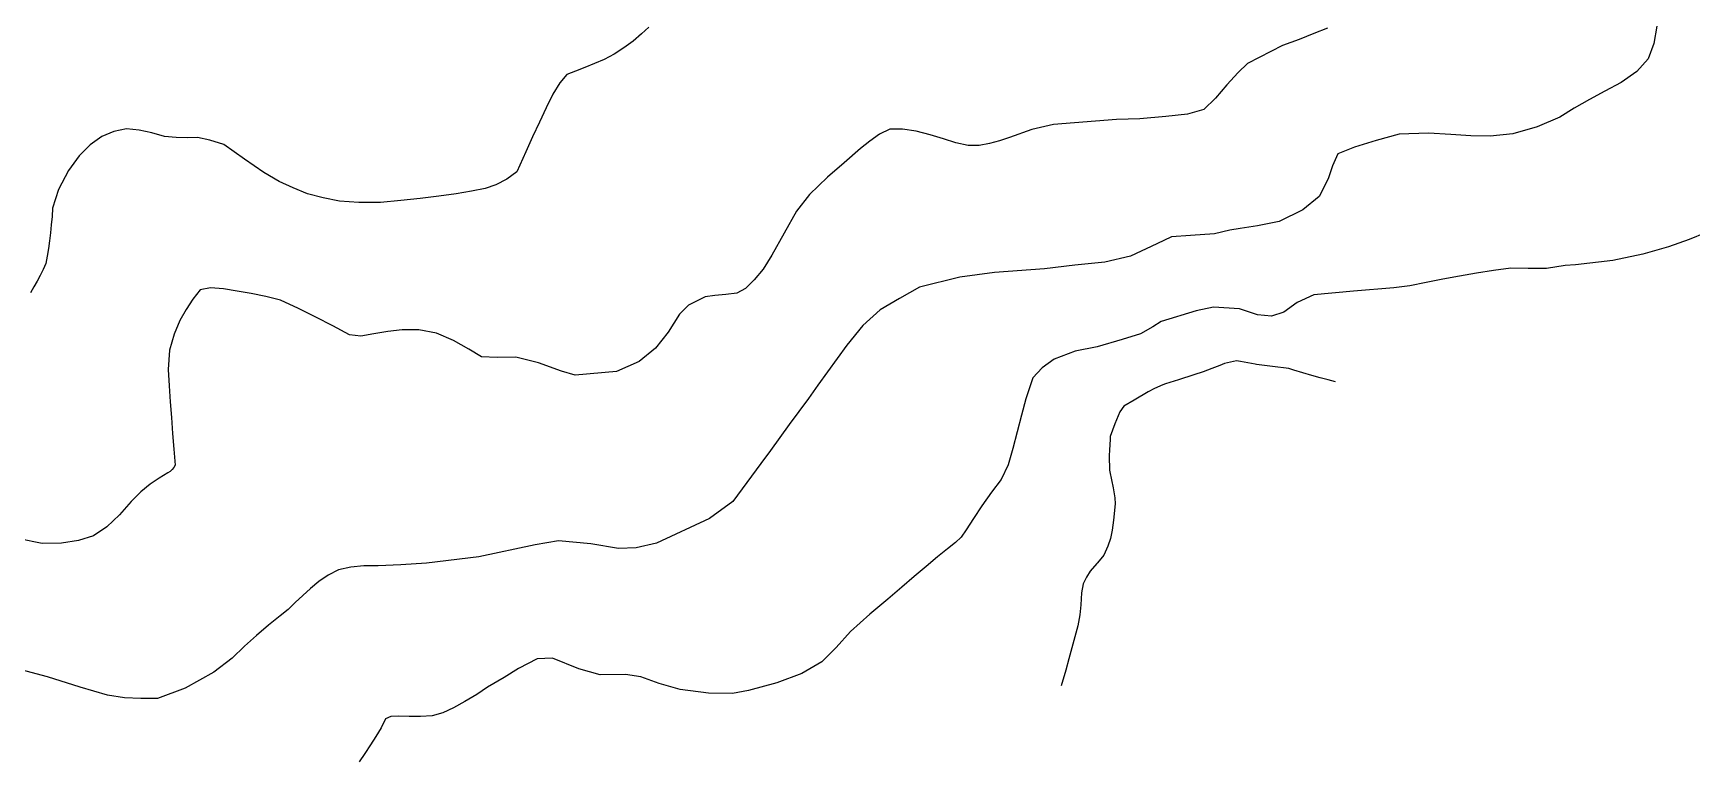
# Model space of a CAD drawing. Extents: x -717077 to -715000, y -984628 to -984000.
# Drawn here: x -716529 to -716021, y -984624 to -984401 of the extents above; entities that cross this region are included whole.
import ezdxf

# ---------------------------------------------------------------- set-up
doc = ezdxf.new("R2010")
doc.units = 0
doc.layers.add('contour_lines', color=1, linetype='CONTINUOUS')

msp = doc.modelspace()

# ---------------------------------------------------------------- linework, layer by layer
at = {"layer": 'contour_lines', "color": 1}
for p, q in [((-716342.973, -984401.161, 275), (-716345.528, -984403.423, 275)), ((-716340.771, -984399.119, 275), (-716342.973, -984401.161, 275)), ((-716136.917, -984401.129, 276), (-716141.474, -984402.909, 276)), ((-716132.778, -984399.442, 276), (-716136.917, -984401.129, 276)), ((-716031.797, -984398.822, 277), (-716032.735, -984404.193, 277)), ((-716348.407, -984405.526, 275), (-716351.379, -984407.411, 275)), ((-716345.528, -984403.423, 275), (-716348.407, -984405.526, 275)), ((-716146.527, -984404.811, 276), (-716157.298, -984410.328, 276)), ((-716141.474, -984402.909, 276), (-716146.527, -984404.811, 276)), ((-716032.735, -984404.193, 277), (-716034.481, -984408.845, 277)), ((-716360.38, -984411.483, 275), (-716363.216, -984412.599, 275)), ((-716357.442, -984410.293, 275), (-716360.38, -984411.483, 275)), ((-716354.422, -984409.03, 275), (-716357.442, -984410.293, 275)), ((-716351.379, -984407.411, 275), (-716354.422, -984409.03, 275)), ((-716157.298, -984410.328, 276), (-716160.168, -984412.99, 276)), ((-716034.481, -984408.845, 277), (-716038.013, -984412.712, 277)), ((-716368.068, -984416.17, 275), (-716370.172, -984419.63, 275)), ((-716365.924, -984413.641, 275), (-716368.068, -984416.17, 275)), ((-716363.216, -984412.599, 275), (-716365.924, -984413.641, 275)), ((-716163.607, -984416.849, 276), (-716167.078, -984420.87, 276)), ((-716160.168, -984412.99, 276), (-716163.607, -984416.849, 276)), ((-716042.731, -984416.085, 277), (-716047.756, -984418.757, 277)), ((-716038.013, -984412.712, 277), (-716042.731, -984416.085, 277)), ((-716370.172, -984419.63, 275), (-716372.245, -984423.913, 275)), ((-716167.078, -984420.87, 276), (-716170.643, -984424.357, 276)), ((-716052.488, -984421.335, 277), (-716057.124, -984423.976, 277)), ((-716047.756, -984418.757, 277), (-716052.488, -984421.335, 277)), ((-716372.245, -984423.913, 275), (-716374.315, -984428.286, 275)), ((-716182.27, -984426.509, 276), (-716190.29, -984427.238, 276)), ((-716175.635, -984425.818, 276), (-716182.27, -984426.509, 276)), ((-716170.643, -984424.357, 276), (-716175.635, -984425.818, 276)), ((-716061.611, -984426.717, 277), (-716068.461, -984429.646, 277)), ((-716057.124, -984423.976, 277), (-716061.611, -984426.717, 277)), ((-716504.714, -984431.07, 275), (-716508.427, -984432.676, 275)), ((-716500.876, -984430.347, 275), (-716504.714, -984431.07, 275)), ((-716496.948, -984430.716, 275), (-716500.876, -984430.347, 275)), ((-716493.033, -984431.579, 275), (-716496.948, -984430.716, 275)), ((-716489.162, -984432.631, 275), (-716493.033, -984431.579, 275)), ((-716374.315, -984428.286, 275), (-716376.381, -984432.751, 275)), ((-716270.047, -984431.961, 276), (-716272.993, -984434.041, 276)), ((-716266.873, -984430.446, 276), (-716270.047, -984431.961, 276)), ((-716262.982, -984430.451, 276), (-716266.873, -984430.446, 276)), ((-716258.82, -984430.982, 276), (-716262.982, -984430.451, 276)), ((-716254.516, -984432.118, 276), (-716258.82, -984430.982, 276)), ((-716250.48, -984433.398, 276), (-716254.516, -984432.118, 276)), ((-716223.397, -984430.51, 276), (-716230.246, -984432.975, 276)), ((-716216.768, -984428.969, 276), (-716223.397, -984430.51, 276)), ((-716197.414, -984427.466, 276), (-716216.768, -984428.969, 276)), ((-716190.29, -984427.238, 276), (-716197.414, -984427.466, 276)), ((-716110.762, -984431.94, 277), (-716117.865, -984433.913, 277)), ((-716101.769, -984431.585, 277), (-716110.762, -984431.94, 277)), ((-716094.969, -984431.996, 277), (-716101.769, -984431.585, 277)), ((-716088.879, -984432.464, 277), (-716094.969, -984431.996, 277)), ((-716075.955, -984431.868, 277), (-716082.865, -984432.538, 277)), ((-716068.461, -984429.646, 277), (-716075.955, -984431.868, 277)), ((-716511.982, -984435.179, 275), (-716515.365, -984438.594, 275)), ((-716508.427, -984432.676, 275), (-716511.982, -984435.179, 275)), ((-716485.606, -984432.999, 275), (-716489.162, -984432.631, 275)), ((-716482.27, -984433.073, 275), (-716485.606, -984432.999, 275)), ((-716479.088, -984433.005, 275), (-716482.27, -984433.073, 275)), ((-716475.262, -984433.746, 275), (-716479.088, -984433.005, 275)), ((-716470.98, -984435.061, 275), (-716475.262, -984433.746, 275)), ((-716464.638, -984439.598, 275), (-716470.98, -984435.061, 275)), ((-716376.381, -984432.751, 275), (-716378.444, -984437.307, 275)), ((-716275.876, -984436.283, 276), (-716280.865, -984440.679, 276)), ((-716272.993, -984434.041, 276), (-716275.876, -984436.283, 276)), ((-716246.64, -984434.565, 276), (-716250.48, -984433.398, 276)), ((-716242.914, -984435.392, 276), (-716246.64, -984434.565, 276)), ((-716239.494, -984435.371, 276), (-716242.914, -984435.392, 276)), ((-716236.313, -984434.788, 276), (-716239.494, -984435.371, 276)), ((-716233.247, -984433.95, 276), (-716236.313, -984434.788, 276)), ((-716230.246, -984432.975, 276), (-716233.247, -984433.95, 276)), ((-716124.499, -984435.904, 277), (-716129.565, -984438.011, 277)), ((-716117.865, -984433.913, 277), (-716124.499, -984435.904, 277)), ((-716082.865, -984432.538, 277), (-716088.879, -984432.464, 277)), ((-716515.365, -984438.594, 275), (-716518.585, -984443.077, 275)), ((-716458.741, -984443.676, 275), (-716464.638, -984439.598, 275)), ((-716378.444, -984437.307, 275), (-716381.266, -984443.496, 275)), ((-716280.865, -984440.679, 276), (-716286.036, -984445.077, 276)), ((-716131.226, -984441.689, 277), (-716132.587, -984445.616, 277)), ((-716129.565, -984438.011, 277), (-716131.226, -984441.689, 277)), ((-716518.585, -984443.077, 275), (-716521.727, -984448.941, 275)), ((-716454.062, -984446.4, 275), (-716458.741, -984443.676, 275)), ((-716449.725, -984448.347, 275), (-716454.062, -984446.4, 275)), ((-716384.323, -984445.762, 275), (-716387.667, -984447.47, 275)), ((-716381.266, -984443.496, 275), (-716384.323, -984445.762, 275)), ((-716286.036, -984445.077, 276), (-716291.523, -984450.466, 276)), ((-716132.587, -984445.616, 277), (-716135.33, -984451.036, 277)), ((-716521.727, -984448.941, 275), (-716523.501, -984454.587, 275)), ((-716445.371, -984450.179, 275), (-716449.725, -984448.347, 275)), ((-716440.614, -984451.453, 275), (-716445.371, -984450.179, 275)), ((-716435.571, -984452.468, 275), (-716440.614, -984451.453, 275)), ((-716416.791, -984452.262, 275), (-716423.021, -984452.858, 275)), ((-716410.828, -984451.62, 275), (-716416.791, -984452.262, 275)), ((-716405.162, -984450.933, 275), (-716410.828, -984451.62, 275)), ((-716399.81, -984450.205, 275), (-716405.162, -984450.933, 275)), ((-716395.115, -984449.414, 275), (-716399.81, -984450.205, 275)), ((-716390.885, -984448.586, 275), (-716395.115, -984449.414, 275)), ((-716387.667, -984447.47, 275), (-716390.885, -984448.586, 275)), ((-716291.523, -984450.466, 276), (-716295.543, -984455.539, 276)), ((-716135.33, -984451.036, 277), (-716140.37, -984455.1, 277)), ((-716523.677, -984457.17, 275), (-716523.906, -984459.68, 275)), ((-716523.501, -984454.587, 275), (-716523.677, -984457.17, 275)), ((-716429.619, -984452.862, 275), (-716435.571, -984452.468, 275)), ((-716423.021, -984452.858, 275), (-716429.619, -984452.862, 275)), ((-716295.543, -984455.539, 276), (-716303.02, -984469.035, 276)), ((-716140.37, -984455.1, 277), (-716147.584, -984458.733, 277)), ((-716524.159, -984462.158, 275), (-716524.441, -984464.596, 275)), ((-716523.906, -984459.68, 275), (-716524.159, -984462.158, 275)), ((-716167.413, -984462.437, 277), (-716174.727, -984463.034, 277)), ((-716162.718, -984461.324, 277), (-716167.413, -984462.437, 277)), ((-716159.504, -984460.842, 277), (-716162.718, -984461.324, 277)), ((-716154.197, -984460.063, 277), (-716159.504, -984460.842, 277)), ((-716147.584, -984458.733, 277), (-716154.197, -984460.063, 277)), ((-716016.895, -984462.14, 278), (-716021.894, -984464.258, 278)), ((-716524.761, -984466.987, 275), (-716525.128, -984469.319, 275)), ((-716524.441, -984464.596, 275), (-716524.761, -984466.987, 275)), ((-716185.037, -984465.508, 277), (-716193.157, -984469.334, 277)), ((-716180.551, -984463.436, 277), (-716185.037, -984465.508, 277)), ((-716174.727, -984463.034, 277), (-716180.551, -984463.436, 277)), ((-716028.278, -984466.427, 278), (-716036.108, -984468.718, 278)), ((-716021.894, -984464.258, 278), (-716028.278, -984466.427, 278)), ((-716525.557, -984471.574, 275), (-716526.383, -984473.435, 275)), ((-716525.128, -984469.319, 275), (-716525.557, -984471.574, 275)), ((-716303.02, -984469.035, 276), (-716305.705, -984473.303, 276)), ((-716210.17, -984472.12, 277), (-716219.549, -984473.198, 277)), ((-716201.008, -984471.195, 277), (-716210.17, -984472.12, 277)), ((-716193.157, -984469.334, 277), (-716201.008, -984471.195, 277)), ((-716059.907, -984472.178, 278), (-716065.628, -984473.076, 278)), ((-716056.742, -984471.937, 278), (-716059.907, -984472.178, 278)), ((-716045.319, -984470.705, 278), (-716056.742, -984471.937, 278)), ((-716036.108, -984468.718, 278), (-716045.319, -984470.705, 278)), ((-716528.227, -984477.01, 275), (-716529.21, -984478.768, 275)), ((-716527.286, -984475.236, 275), (-716528.227, -984477.01, 275)), ((-716526.383, -984473.435, 275), (-716527.286, -984475.236, 275)), ((-716308.454, -984476.583, 276), (-716311.123, -984479.24, 276)), ((-716305.705, -984473.303, 276), (-716308.454, -984476.583, 276)), ((-716245.491, -984475.751, 277), (-716257.799, -984478.843, 277)), ((-716234.795, -984474.365, 277), (-716245.491, -984475.751, 277)), ((-716219.549, -984473.198, 277), (-716234.795, -984474.365, 277)), ((-716102.488, -984477.349, 278), (-716107.56, -984478.386, 278)), ((-716097.396, -984476.356, 278), (-716102.488, -984477.349, 278)), ((-716092.281, -984475.41, 278), (-716097.396, -984476.356, 278)), ((-716087.135, -984474.511, 278), (-716092.281, -984475.41, 278)), ((-716081.906, -984473.705, 278), (-716087.135, -984474.511, 278)), ((-716076.601, -984472.965, 278), (-716081.906, -984473.705, 278)), ((-716071.254, -984473.087, 278), (-716076.601, -984472.965, 278)), ((-716065.628, -984473.076, 278), (-716071.254, -984473.087, 278)), ((-716529.21, -984478.768, 275), (-716530.277, -984480.551, 275)), ((-716480.471, -984482.51, 276), (-716482.52, -984485.675, 276)), ((-716478.314, -984479.651, 276), (-716480.471, -984482.51, 276)), ((-716475.108, -984479.009, 276), (-716478.314, -984479.651, 276)), ((-716471.163, -984479.337, 276), (-716475.108, -984479.009, 276)), ((-716466.927, -984480.013, 276), (-716471.163, -984479.337, 276)), ((-716462.596, -984480.803, 276), (-716466.927, -984480.013, 276)), ((-716458.158, -984481.718, 276), (-716462.596, -984480.803, 276)), ((-716453.602, -984482.772, 276), (-716458.158, -984481.718, 276)), ((-716448.182, -984485.36, 276), (-716453.602, -984482.772, 276)), ((-716323.503, -984481.747, 276), (-716328.624, -984484.359, 276)), ((-716320.556, -984481.345, 276), (-716323.503, -984481.747, 276)), ((-716317.154, -984481.05, 276), (-716320.556, -984481.345, 276)), ((-716313.833, -984480.65, 276), (-716317.154, -984481.05, 276)), ((-716311.123, -984479.24, 276), (-716313.833, -984480.65, 276)), ((-716263.919, -984482.276, 277), (-716269.892, -984485.82, 277)), ((-716257.799, -984478.843, 277), (-716263.919, -984482.276, 277)), ((-716137.005, -984481.189, 278), (-716142.019, -984483.496, 278)), ((-716124.758, -984480.074, 278), (-716137.005, -984481.189, 278)), ((-716112.432, -984479.069, 278), (-716124.758, -984480.074, 278)), ((-716107.56, -984478.386, 278), (-716112.432, -984479.069, 278)), ((-716482.52, -984485.675, 276), (-716484.505, -984489.025, 276)), ((-716442.847, -984488.008, 276), (-716448.182, -984485.36, 276)), ((-716437.604, -984490.71, 276), (-716442.847, -984488.008, 276)), ((-716331.314, -984487.06, 276), (-716334.832, -984492.632, 276)), ((-716328.624, -984484.359, 276), (-716331.314, -984487.06, 276)), ((-716269.892, -984485.82, 277), (-716275.211, -984490.612, 277)), ((-716173.037, -984486.069, 278), (-716183.731, -984489.379, 278)), ((-716167.688, -984484.914, 278), (-716173.037, -984486.069, 278)), ((-716159.714, -984485.454, 278), (-716167.688, -984484.914, 278)), ((-716154.185, -984487.304, 278), (-716159.714, -984485.454, 278)), ((-716149.902, -984487.734, 278), (-716154.185, -984487.304, 278)), ((-716146.181, -984486.461, 278), (-716149.902, -984487.734, 278)), ((-716142.019, -984483.496, 278), (-716146.181, -984486.461, 278)), ((-716484.505, -984489.025, 276), (-716486.202, -984493.199, 276)), ((-716432.462, -984493.458, 276), (-716437.604, -984490.71, 276)), ((-716425.067, -984493.111, 276), (-716429.069, -984493.886, 276)), ((-716420.783, -984492.453, 276), (-716425.067, -984493.111, 276)), ((-716416.347, -984491.866, 276), (-716420.783, -984492.453, 276)), ((-716411.219, -984491.874, 276), (-716416.347, -984491.866, 276)), ((-716405.822, -984492.9, 276), (-716411.219, -984491.874, 276)), ((-716400.609, -984495.191, 276), (-716405.822, -984492.9, 276)), ((-716334.832, -984492.632, 276), (-716338.754, -984497.524, 276)), ((-716275.211, -984490.612, 277), (-716280.094, -984496.556, 277)), ((-716186.268, -984490.958, 278), (-716190.041, -984493.133, 278)), ((-716183.731, -984489.379, 278), (-716186.268, -984490.958, 278)), ((-716487.637, -984498.097, 276), (-716488.103, -984504.105, 276)), ((-716486.202, -984493.199, 276), (-716487.637, -984498.097, 276)), ((-716429.069, -984493.886, 276), (-716432.462, -984493.458, 276)), ((-716395.879, -984497.882, 276), (-716400.609, -984495.191, 276)), ((-716392.024, -984500.223, 276), (-716395.879, -984497.882, 276)), ((-716338.754, -984497.524, 276), (-716343.758, -984501.588, 276)), ((-716280.094, -984496.556, 277), (-716283.051, -984500.678, 277)), ((-716203.359, -984497.116, 278), (-716210.097, -984498.398, 278)), ((-716195.674, -984494.886, 278), (-716203.359, -984497.116, 278)), ((-716190.041, -984493.133, 278), (-716195.674, -984494.886, 278)), ((-716387.236, -984500.366, 276), (-716392.024, -984500.223, 276)), ((-716381.486, -984500.236, 276), (-716387.236, -984500.366, 276)), ((-716374.612, -984501.971, 276), (-716381.486, -984500.236, 276)), ((-716367.498, -984504.622, 276), (-716374.612, -984501.971, 276)), ((-716343.758, -984501.588, 276), (-716350.668, -984504.639, 276)), ((-716283.051, -984500.678, 277), (-716285.998, -984504.777, 277)), ((-716216.581, -984500.946, 278), (-716220.213, -984503.584, 278)), ((-716210.097, -984498.398, 278), (-716216.581, -984500.946, 278)), ((-716165.718, -984502.804, 279), (-716168.262, -984503.805, 279)), ((-716164.351, -984502.265, 279), (-716165.718, -984502.804, 279)), ((-716160.64, -984501.399, 279), (-716164.351, -984502.265, 279)), ((-716159.473, -984501.612, 279), (-716160.64, -984501.399, 279)), ((-716154.965, -984502.434, 279), (-716159.473, -984501.612, 279)), ((-716154.553, -984502.489, 279), (-716154.965, -984502.434, 279)), ((-716149.599, -984503.144, 279), (-716154.553, -984502.489, 279)), ((-716144.645, -984503.8, 279), (-716149.599, -984503.144, 279)), ((-716488.103, -984504.105, 276), (-716487.78, -984509.032, 276)), ((-716363.308, -984505.785, 276), (-716367.498, -984504.622, 276)), ((-716350.668, -984504.639, 276), (-716363.308, -984505.785, 276)), ((-716285.998, -984504.777, 277), (-716288.938, -984508.854, 277)), ((-716223.03, -984506.645, 278), (-716225.224, -984513.021, 278)), ((-716220.213, -984503.584, 278), (-716223.03, -984506.645, 278)), ((-716178.482, -984507.234, 279), (-716182.393, -984508.474, 279)), ((-716173.718, -984505.723, 279), (-716178.482, -984507.234, 279)), ((-716170.919, -984504.786, 279), (-716173.718, -984505.723, 279)), ((-716168.262, -984503.805, 279), (-716170.919, -984504.786, 279)), ((-716143.066, -984504.249, 279), (-716144.645, -984503.8, 279)), ((-716140.345, -984505.062, 279), (-716143.066, -984504.249, 279)), ((-716137.55, -984505.879, 279), (-716140.345, -984505.062, 279)), ((-716134.978, -984506.599, 279), (-716137.55, -984505.879, 279)), ((-716132.605, -984507.23, 279), (-716134.978, -984506.599, 279)), ((-716130.352, -984507.802, 279), (-716132.605, -984507.23, 279)), ((-716487.78, -984509.032, 276), (-716487.442, -984513.938, 276)), ((-716291.868, -984512.908, 277), (-716294.79, -984516.939, 277)), ((-716288.938, -984508.854, 277), (-716291.868, -984512.908, 277)), ((-716225.224, -984513.021, 278), (-716226.518, -984518.098, 278)), ((-716192.062, -984513.415, 279), (-716195.16, -984515.273, 279)), ((-716187.748, -984510.892, 279), (-716192.062, -984513.415, 279)), ((-716185.773, -984509.875, 279), (-716187.748, -984510.892, 279)), ((-716183.226, -984508.799, 279), (-716185.773, -984509.875, 279)), ((-716182.393, -984508.474, 279), (-716183.226, -984508.799, 279)), ((-716487.442, -984513.938, 276), (-716487.089, -984518.822, 276)), ((-716294.79, -984516.939, 277), (-716297.704, -984520.949, 277)), ((-716226.518, -984518.098, 278), (-716227.844, -984523.176, 278)), ((-716196.401, -984517.027, 279), (-716197.946, -984520.744, 279)), ((-716195.16, -984515.273, 279), (-716196.401, -984517.027, 279)), ((-716487.089, -984518.822, 276), (-716486.721, -984523.683, 276)), ((-716297.704, -984520.949, 277), (-716300.61, -984524.936, 277)), ((-716227.844, -984523.176, 278), (-716229.203, -984528.253, 278)), ((-716197.946, -984520.744, 279), (-716199.343, -984524.613, 279)), ((-716486.721, -984523.683, 276), (-716486.338, -984528.522, 276)), ((-716486.338, -984528.522, 276), (-716485.939, -984533.339, 276)), ((-716300.61, -984524.936, 277), (-716303.507, -984528.902, 277)), ((-716229.203, -984528.253, 278), (-716230.594, -984533.329, 278)), ((-716199.596, -984528.639, 279), (-716199.647, -984530.483, 279)), ((-716199.404, -984525.495, 279), (-716199.596, -984528.639, 279)), ((-716199.343, -984524.613, 279), (-716199.404, -984525.495, 279)), ((-716485.939, -984533.339, 276), (-716486.367, -984534.087, 276)), ((-716306.397, -984532.845, 277), (-716309.278, -984536.767, 277)), ((-716303.507, -984528.902, 277), (-716306.397, -984532.845, 277)), ((-716230.594, -984533.329, 278), (-716232.781, -984537.758, 278)), ((-716199.647, -984530.483, 279), (-716199.574, -984534.891, 279)), ((-716490.803, -984537.361, 276), (-716493.545, -984539.245, 276)), ((-716488.127, -984535.782, 276), (-716490.803, -984537.361, 276)), ((-716487.458, -984535.312, 276), (-716488.127, -984535.782, 276)), ((-716486.873, -984534.744, 276), (-716487.458, -984535.312, 276)), ((-716486.367, -984534.087, 276), (-716486.873, -984534.744, 276)), ((-716309.278, -984536.767, 277), (-716312.152, -984540.668, 277)), ((-716232.781, -984537.758, 278), (-716235.774, -984541.706, 278)), ((-716199.574, -984534.891, 279), (-716199.453, -984535.467, 279)), ((-716199.453, -984535.467, 279), (-716198.428, -984540.358, 279)), ((-716496.41, -984541.59, 276), (-716499.466, -984544.567, 276)), ((-716493.545, -984539.245, 276), (-716496.41, -984541.59, 276)), ((-716312.152, -984540.668, 277), (-716315.018, -984544.547, 277)), ((-716235.774, -984541.706, 278), (-716238.691, -984545.805, 278)), ((-716198.428, -984540.358, 279), (-716197.899, -984543.374, 279)), ((-716197.899, -984543.374, 279), (-716197.814, -984545.271, 279)), ((-716502.994, -984548.624, 276), (-716506.843, -984552.32, 276)), ((-716499.466, -984544.567, 276), (-716502.994, -984548.624, 276)), ((-716315.018, -984544.547, 277), (-716322.126, -984549.683, 277)), ((-716238.691, -984545.805, 278), (-716241.292, -984549.704, 278)), ((-716197.814, -984545.271, 279), (-716198.319, -984550.243, 279)), ((-716506.843, -984552.32, 276), (-716510.92, -984554.998, 276)), ((-716322.126, -984549.683, 277), (-716338.429, -984557.299, 277)), ((-716243.509, -984553.206, 278), (-716245.09, -984555.475, 278)), ((-716241.292, -984549.704, 278), (-716243.509, -984553.206, 278)), ((-716198.763, -984553.319, 279), (-716199.275, -984555.819, 279)), ((-716198.319, -984550.243, 279), (-716198.763, -984553.319, 279)), ((-716526.657, -984557.404, 276), (-716533.695, -984555.942, 276)), ((-716520.749, -984557.307, 276), (-716526.657, -984557.404, 276)), ((-716515.577, -984556.437, 276), (-716520.749, -984557.307, 276)), ((-716510.92, -984554.998, 276), (-716515.577, -984556.437, 276)), ((-716375.621, -984557.757, 277), (-716392.887, -984561.478, 277)), ((-716368.45, -984556.626, 277), (-716375.621, -984557.757, 277)), ((-716358.515, -984557.519, 277), (-716368.45, -984556.626, 277)), ((-716350.075, -984558.916, 277), (-716358.515, -984557.519, 277)), ((-716344.596, -984558.688, 277), (-716350.075, -984558.916, 277)), ((-716338.429, -984557.299, 277), (-716344.596, -984558.688, 277)), ((-716249.19, -984559.047, 278), (-716252.271, -984561.532, 278)), ((-716246.781, -984557.119, 278), (-716249.19, -984559.047, 278)), ((-716245.09, -984555.475, 278), (-716246.781, -984557.119, 278)), ((-716200.072, -984558.23, 279), (-716201.36, -984561.015, 279)), ((-716199.275, -984555.819, 279), (-716200.072, -984558.23, 279)), ((-716428.104, -984564.219, 277), (-716432.108, -984564.687, 277)), ((-716423.752, -984564.211, 277), (-716428.104, -984564.219, 277)), ((-716416.761, -984563.938, 277), (-716423.752, -984564.211, 277)), ((-716408.867, -984563.411, 277), (-716416.761, -984563.938, 277)), ((-716392.887, -984561.478, 277), (-716408.867, -984563.411, 277)), ((-716252.271, -984561.532, 278), (-716255.757, -984564.426, 278)), ((-716203.467, -984563.527, 279), (-716205.495, -984565.825, 279)), ((-716203.307, -984563.358, 279), (-716203.467, -984563.527, 279)), ((-716201.36, -984561.015, 279), (-716203.307, -984563.358, 279)), ((-716441.86, -984569.002, 277), (-716444.421, -984571.154, 277)), ((-716439.009, -984567.094, 277), (-716441.86, -984569.002, 277)), ((-716435.87, -984565.486, 277), (-716439.009, -984567.094, 277)), ((-716432.108, -984564.687, 277), (-716435.87, -984565.486, 277)), ((-716259.429, -984567.544, 278), (-716263.25, -984570.829, 278)), ((-716255.757, -984564.426, 278), (-716259.429, -984567.544, 278)), ((-716206.637, -984567.748, 279), (-716207.678, -984569.783, 279)), ((-716205.495, -984565.825, 279), (-716206.637, -984567.748, 279)), ((-716446.839, -984573.311, 277), (-716449.107, -984575.453, 277)), ((-716444.421, -984571.154, 277), (-716446.839, -984573.311, 277)), ((-716263.25, -984570.829, 278), (-716267.501, -984574.468, 278)), ((-716208.15, -984572.561, 279), (-716208.345, -984576.154, 279)), ((-716207.678, -984569.783, 279), (-716208.15, -984572.561, 279)), ((-716453.703, -984579.529, 277), (-716457.301, -984582.387, 277)), ((-716451.268, -984577.612, 277), (-716453.703, -984579.529, 277)), ((-716449.107, -984575.453, 277), (-716451.268, -984577.612, 277)), ((-716273.047, -984579.079, 278), (-716278.962, -984584.394, 278)), ((-716267.501, -984574.468, 278), (-716273.047, -984579.079, 278)), ((-716208.647, -984579.273, 279), (-716209.307, -984582.627, 279)), ((-716208.345, -984576.154, 279), (-716208.647, -984579.273, 279)), ((-716457.301, -984582.387, 277), (-716460.964, -984585.545, 277)), ((-716278.962, -984584.394, 278), (-716283.387, -984589.242, 278)), ((-716209.307, -984582.627, 279), (-716210.186, -984586.046, 279)), ((-716464.667, -984588.89, 277), (-716468.429, -984592.516, 277)), ((-716460.964, -984585.545, 277), (-716464.667, -984588.89, 277)), ((-716283.387, -984589.242, 278), (-716287.717, -984593.671, 278)), ((-716211.078, -984589.378, 279), (-716212.007, -984592.724, 279)), ((-716210.186, -984586.046, 279), (-716211.078, -984589.378, 279)), ((-716468.429, -984592.516, 277), (-716474.127, -984596.824, 277)), ((-716375.017, -984592.773, 278), (-716380.679, -984595.753, 278)), ((-716370.278, -984592.565, 278), (-716375.017, -984592.773, 278)), ((-716362.267, -984595.831, 278), (-716370.278, -984592.565, 278)), ((-716287.717, -984593.671, 278), (-716293.909, -984597.235, 278)), ((-716212.007, -984592.724, 279), (-716213.002, -984596.191, 279)), ((-716525.062, -984598.265, 277), (-716537.709, -984594.86, 277)), ((-716515.053, -984601.406, 277), (-716525.062, -984598.265, 277)), ((-716474.127, -984596.824, 277), (-716482.892, -984601.698, 277)), ((-716385.148, -984598.51, 278), (-716390.222, -984601.438, 278)), ((-716380.679, -984595.753, 278), (-716385.148, -984598.51, 278)), ((-716355.685, -984597.616, 278), (-716362.267, -984595.831, 278)), ((-716347.924, -984597.583, 278), (-716355.685, -984597.616, 278)), ((-716343.234, -984598.285, 278), (-716347.924, -984597.583, 278)), ((-716337.565, -984600.293, 278), (-716343.234, -984598.285, 278)), ((-716293.909, -984597.235, 278), (-716301.566, -984600.11, 278)), ((-716213.002, -984596.191, 279), (-716214.421, -984600.981, 279)), ((-716506.634, -984603.881, 277), (-716515.053, -984601.406, 277)), ((-716501.486, -984604.67, 277), (-716506.634, -984603.881, 277)), ((-716496.497, -984604.931, 277), (-716501.486, -984604.67, 277)), ((-716491.365, -984604.932, 277), (-716496.497, -984604.931, 277)), ((-716482.892, -984601.698, 277), (-716491.365, -984604.932, 277)), ((-716393.484, -984603.655, 278), (-716397.169, -984605.8, 278)), ((-716390.222, -984601.438, 278), (-716393.484, -984603.655, 278)), ((-716331.207, -984602.099, 278), (-716337.565, -984600.293, 278)), ((-716322.481, -984603.238, 278), (-716331.207, -984602.099, 278)), ((-716315.11, -984603.399, 278), (-716322.481, -984603.238, 278)), ((-716310.188, -984602.441, 278), (-716315.11, -984603.399, 278)), ((-716301.566, -984600.11, 278), (-716310.188, -984602.441, 278)), ((-716403.885, -984609.318, 278), (-716407.151, -984610.186, 278)), ((-716400.644, -984607.726, 278), (-716403.885, -984609.318, 278)), ((-716397.169, -984605.8, 278), (-716400.644, -984607.726, 278)), ((-716422.78, -984613.907, 278), (-716424.413, -984616.535, 278)), ((-716421.441, -984611.118, 278), (-716422.78, -984613.907, 278)), ((-716419.877, -984610.406, 278), (-716421.441, -984611.118, 278)), ((-716417.587, -984610.301, 278), (-716419.877, -984610.406, 278)), ((-716414.201, -984610.416, 278), (-716417.587, -984610.301, 278)), ((-716410.707, -984610.407, 278), (-716414.201, -984610.416, 278)), ((-716407.151, -984610.186, 278), (-716410.707, -984610.407, 278)), ((-716426.078, -984619.145, 278), (-716427.775, -984621.737, 278)), ((-716424.413, -984616.535, 278), (-716426.078, -984619.145, 278)), ((-716427.775, -984621.737, 278), (-716429.503, -984624.311, 278))]:
    msp.add_line(p, q, dxfattribs=at)

doc.saveas('drawing.dxf')
